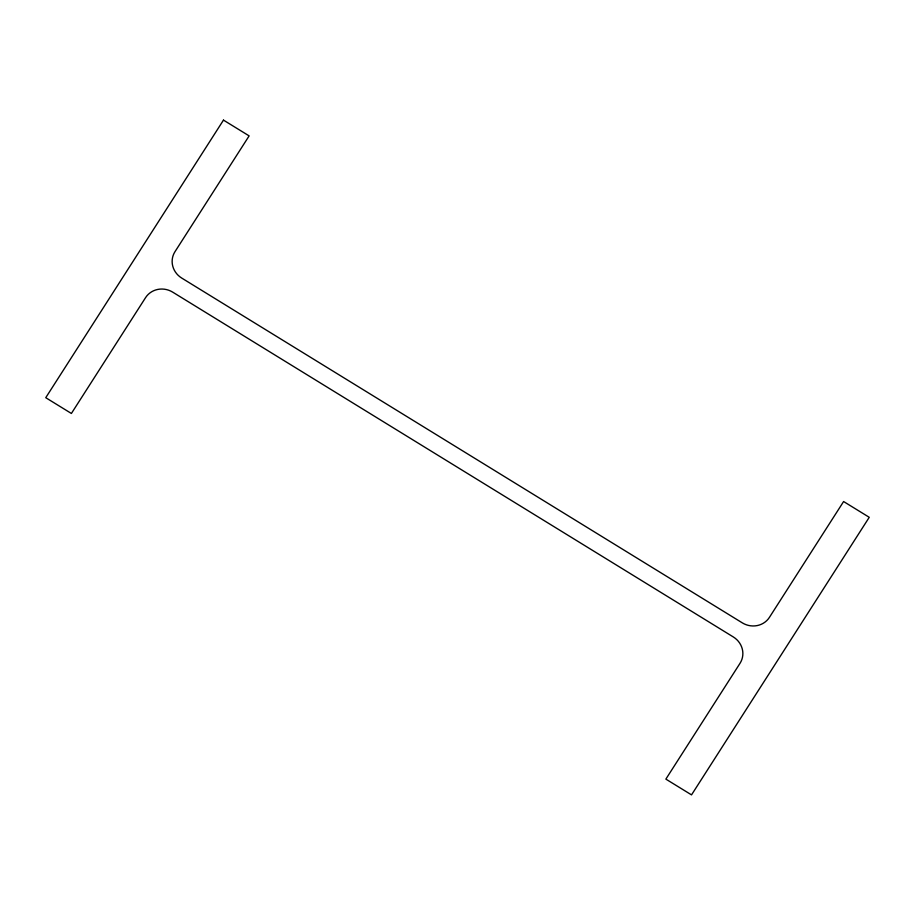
<?xml version="1.0" encoding="UTF-8"?>
<svg xmlns="http://www.w3.org/2000/svg" width="915" height="915" viewBox="0 0 915 915"><rect width="100%" height="100%" fill="white"/><g stroke="black" fill="none" stroke-linecap="round" stroke-linejoin="round"><path stroke-width="1.37" d="M223.477 120.117L45.75 397.693L71.393 413.466L145.554 297.661A19.89 18.883 21.9 0 1 172.672 292.125L733.304 636.954A19.89 18.883 21.9 0 1 740.029 663.295L665.868 779.111L691.523 794.883L869.25 517.307L843.607 501.534L769.446 617.339A19.89 18.883 21.9 0 1 742.328 622.875L181.696 278.046A19.89 18.883 21.9 0 1 174.971 251.705L249.132 135.889L223.477 120.117"/></g></svg>
